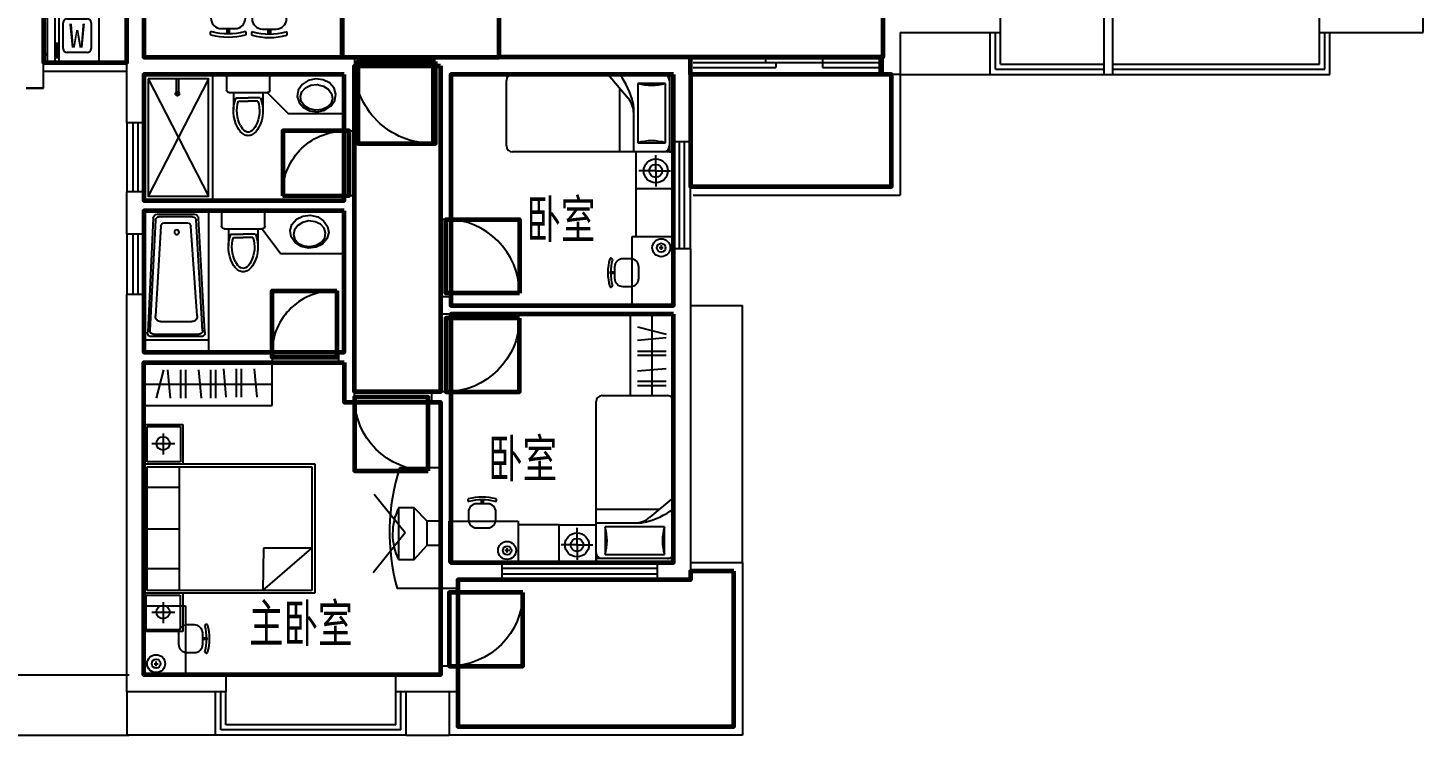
# Model space of a CAD drawing. Extents: x -405402 to -369797, y -543589 to -514104.
# Drawn here: x -385977 to -369797, y -543589 to -535389 of the extents above; entities that cross this region are included whole.
import ezdxf
from ezdxf.enums import TextEntityAlignment as Align

# ---------------------------------------------------------------- set-up
doc = ezdxf.new("R2010")
doc.units = 0
doc.header["$LTSCALE"] = 1000
doc.header["$MEASUREMENT"] = 0
doc.layers.get('0').update_dxf_attribs({"linetype": 'CONTINUOUS'})
for name, color, linetype in [('ARCH', 2, 'CONTINUOUS'), ('CTEXT', 4, 'CONTINUOUS'), ('DOOR', 1, 'CONTINUOUS'), ('DXZ', 7, 'CONTINUOUS'), ('JJ', 31, 'CONTINUOUS'), ('PWINDOW', 2, 'CONTINUOUS'), ('WALL', 2, 'CONTINUOUS'), ('WIN', 4, 'CONTINUOUS'), ('WINDOW', 3, 'CONTINUOUS'), ('WINDOW_TEXT', 7, 'CONTINUOUS')]:
    doc.layers.add(name, color=color, linetype=linetype)
for name, color, linetype, lineweight in [('GT_卧室', 1, 'CONTINUOUS', 60), ('GT_卫生间', 5, 'CONTINUOUS', 60), ('GT_客厅', 2, 'CONTINUOUS', 60), ('GT_过道', 30, 'CONTINUOUS', 60), ('GT_门', 245, 'CONTINUOUS', 60), ('GT_阳台', 6, 'CONTINUOUS', 60), ('GT_餐厅', 3, 'CONTINUOUS', 60)]:
    doc.layers.add(name, color=color, linetype=linetype, lineweight=lineweight)
doc.styles.add('_FSD', font='simplex.shx', dxfattribs={"width": 0.8, "bigfont": 'hztxt0.shx'})
doc.styles.add('ATT', font='TXT')
doc.styles.add('DIM_FONT', font='ROMAND.shx', dxfattribs={"width": 0.7})
doc.styles.add('HZ', font='', dxfattribs={"width": 0.8})
doc.styles.add('SIMPLEX', font='SIMPLEX.SHX')
doc.styles.get("Standard").update_dxf_attribs({"font": 'GBENOR', "bigfont": 'GBCBIG'})
doc.styles.get('HZ').set_extended_font_data('FangSong_GB2312')

# ---------------------------------------------------------------- blocks, each defined once
blk = doc.blocks.new('_C38')
for p, q in [((307, 168), (154, 0)), ((307, 168), (307, -433)), ((489, 168), (307, 168)), ((411, -143), (783, 321)), ((489, -419), (489, 168)), ((0, 0), (0, -279)), ((154, 0), (0, 0)), ((154, 0), (154, -279)), ((411, -143), (769, -587)), ((0, -279), (154, -279)), ((154, -279), (307, -433)), ((307, -433), (489, -433))]:
    blk.add_line(p, q)
blk.add_arc((-126, -129), 683, 333.5892, 25.7371)
at = {"flags": 9}
for tag in ['XSIZE', 'YSIZE']:
    blk.add_attdef(tag, (0, 0), '', height=0.5, dxfattribs=at)
blk = doc.blocks.new('RC31')
at = {"layer": 'JJ', "color": 252}
for p, q in [((-2802, 1886), (-2802, 2336)), ((-2802, 2336), (-402, 2336)), ((-2780, 1918), (-2780, 2312)), ((-2780, 2312), (-2379, 2312)), ((-2379, 2312), (-2379, 1918)), ((-2356, 356), (-2356, 2336)), ((-2326, 1926), (-2326, 2297)), ((-2326, 2297), (-892, 2297)), ((-2069, 2297), (-2069, 1926)), ((-1612, 2297), (-1612, 1926)), ((-1127, 2297), (-1127, 1926)), ((-892, 2297), (-892, 1926)), ((-856, 2336), (-856, 356)), ((-832, 2297), (-423, 2297)), ((-832, 1911), (-832, 2297)), ((-423, 2297), (-423, 1911)), ((-402, 2336), (-402, 1886)), ((-2462, 2115), (-2705, 2115)), ((-2576, 2244), (-2576, 1979)), ((-506, 2115), (-748, 2115)), ((-620, 2244), (-620, 1979)), ((-2356, 1886), (-2802, 1886)), ((-2379, 1918), (-2780, 1918)), ((-2326, 388), (-2326, 1926)), ((-892, 1926), (-2326, 1926)), ((-892, 1926), (-892, 388)), ((-402, 1886), (-856, 1886)), ((-423, 1911), (-832, 1911)), ((-2326, 956), (-1834, 388)), ((-1834, 951), (-2326, 956)), ((-1834, 388), (-1834, 951)), ((-856, 356), (-2356, 356)), ((-892, 388), (-2326, 388))]:
    blk.add_line(p, q, dxfattribs=at)
for centre in [(-2576, 2115), (-620, 2115)]:
    blk.add_circle(centre, 77.2, dxfattribs=at)
blk = doc.blocks.new('DZY1')
at = {"layer": 'JJ', "color": 252}
for p, q in [((-1597, 1791), (-1437, 1791)), ((-1505, 1849), (-1529, 1849)), ((-1529, 1849), (-1529, 1792)), ((-1529, 1792), (-1505, 1792)), ((-1505, 1792), (-1505, 1849)), ((-1119, 1796), (-959, 1796)), ((-1052, 1853), (-1052, 1797)), ((-1027, 1853), (-1052, 1853)), ((-1052, 1797), (-1027, 1797)), ((-1027, 1797), (-1027, 1853)), ((-1717, 1561), (-1717, 1671)), ((-1317, 1671), (-1317, 1561)), ((-1239, 1566), (-1239, 1676)), ((-839, 1676), (-839, 1566)), ((-1664, 1366), (-864, 1366)), ((-1437, 1441), (-1597, 1441)), ((-959, 1446), (-1119, 1446)), ((-1966, 1248), (-2076, 1248)), ((-678, 1140), (-678, 980)), ((-448, 1260), (-558, 1260)), ((-328, 980), (-328, 1140)), ((-2254, 1061), (-2197, 1061)), ((-2254, 1036), (-2254, 1061)), ((-2197, 1036), (-2254, 1036)), ((-2197, 1061), (-2197, 1036)), ((-2196, 1128), (-2196, 968)), ((-1846, 968), (-1846, 1128)), ((-327, 1048), (-327, 1072)), ((-327, 1072), (-270, 1072)), ((-270, 1048), (-327, 1048)), ((-270, 1072), (-270, 1048)), ((-2076, 848), (-1966, 848)), ((-558, 860), (-448, 860)), ((-864, 766), (-1664, 766)), ((-1437, 659), (-1597, 659)), ((-959, 654), (-1119, 654)), ((-1717, 539), (-1717, 429)), ((-1317, 429), (-1317, 539)), ((-1239, 534), (-1239, 424)), ((-839, 424), (-839, 534)), ((-1597, 309), (-1437, 309)), ((-1529, 251), (-1529, 308)), ((-1529, 308), (-1505, 308)), ((-1505, 251), (-1529, 251)), ((-1505, 308), (-1505, 251)), ((-1119, 304), (-959, 304)), ((-1052, 303), (-1027, 303)), ((-1052, 246), (-1052, 303)), ((-1027, 246), (-1052, 246)), ((-1027, 303), (-1027, 246))]:
    blk.add_line(p, q, dxfattribs=at)
for centre, radius, start, end in [((-1704, 1845), 21.8, 129.0685, 262.4952), ((-1516, 1150), 739, 74.2181, 105.7819), ((-1597, 1671), 120, 90, 180), ((-1516, 1150), 699, 74.2181, 105.7819), ((-1437, 1671), 120, 360, 90), ((-1329, 1845), 21.8, 277.5048, 50.9315), ((-1226, 1850), 21.8, 129.0685, 262.4952), ((-1039, 1155), 739, 74.2181, 105.7819), ((-1119, 1676), 120, 90, 180), ((-1039, 1155), 699, 74.2181, 105.7819), ((-959, 1676), 120, 360, 90), ((-852, 1850), 21.8, 277.5048, 50.9315), ((-1597, 1561), 120, 180, 270), ((-1437, 1561), 120, 270, 360), ((-1119, 1566), 120, 180, 270), ((-959, 1566), 120, 270, 360), ((-1272, 1066), 494, 142.5642, 217.4358), ((-1256, 1066), 494, 322.5642, 37.4358), ((-1555, 1048), 739, 164.2181, 195.7819), ((-2250, 1235), 21.8, 7.5048, 140.9315), ((-1555, 1048), 699, 164.2181, 195.7819), ((-2076, 1128), 120, 90, 180), ((-1966, 1128), 120, 0, 90), ((-558, 1140), 120, 90, 180), ((-448, 1140), 120, 0, 90), ((-274, 1248), 21.8, 39.0685, 172.4952), ((-968, 1061), 699, 344.2181, 15.7819), ((-968, 1061), 739, 344.2181, 15.7819), ((-558, 980), 120, 180, 270), ((-448, 980), 120, 270, 0), ((-2250, 861), 21.8, 219.0685, 352.4952), ((-2076, 968), 120, 180, 270), ((-1966, 968), 120, 270, 0), ((-274, 873), 21.8, 187.5048, 320.9315), ((-1597, 539), 120, 90, 180), ((-1437, 539), 120, 0, 90), ((-1119, 534), 120, 90, 180), ((-959, 534), 120, 0, 90), ((-1597, 429), 120, 180, 270), ((-1437, 429), 120, 270, 0), ((-1119, 424), 120, 180, 270), ((-959, 424), 120, 270, 0), ((-1704, 255), 21.8, 97.5048, 230.9315), ((-1516, 949), 739, 254.2181, 285.7819), ((-1516, 949), 699, 254.2181, 285.7819), ((-1329, 255), 21.8, 309.0685, 82.4952), ((-1226, 250), 21.8, 97.5048, 230.9315), ((-1039, 944), 739, 254.2181, 285.7819), ((-1039, 944), 699, 254.2181, 285.7819), ((-852, 250), 21.8, 309.0685, 82.4952)]:
    blk.add_arc(centre, radius, start, end, dxfattribs=at)
for points in [[(-1505, 1849), (-1529, 1849), (-1505, 1792), (-1529, 1792)], [(-1027, 1853), (-1052, 1853), (-1027, 1797), (-1052, 1797)], [(-2254, 1036), (-2254, 1061), (-2197, 1036), (-2197, 1061)], [(-270, 1072), (-270, 1048), (-327, 1072), (-327, 1048)], [(-1505, 251), (-1529, 251), (-1505, 308), (-1529, 308)], [(-1027, 246), (-1052, 246), (-1027, 303), (-1052, 303)]]:
    blk.add_solid(points, dxfattribs=at)
blk = doc.blocks.new('SZ2')
at = {"layer": 'JJ', "color": 252}
for p, q in [((-486, 907), (-646, 907)), ((-578, 908), (-578, 965)), ((-578, 965), (-553, 965)), ((-553, 908), (-578, 908)), ((-553, 965), (-553, 908)), ((-1044, 55), (-1044, 655)), ((-1044, 655), (-44, 655)), ((-766, 787), (-766, 677)), ((-366, 677), (-366, 787)), ((-44, 655), (-44, 55)), ((-646, 557), (-486, 557)), ((-167, 231), (-238, 231)), ((-205, 203), (-205, 263)), ((-44, 55), (-1044, 55))]:
    blk.add_line(p, q, dxfattribs=at)
for radius in [130, 63.7]:
    blk.add_circle((-205, 231), radius, dxfattribs=at)
for centre, radius, start, end in [((-754, 961), 21.8, 129.0685, 262.4952), ((-566, 266), 739, 74.2181, 105.7819), ((-646, 787), 120, 90, 180), ((-566, 266), 699, 74.2181, 105.7819), ((-486, 787), 120, 0, 90), ((-379, 961), 21.8, 277.5048, 50.9315), ((-646, 677), 120, 180, 270), ((-486, 677), 120, 270, 0)]:
    blk.add_arc(centre, radius, start, end, dxfattribs=at)
blk.add_solid([(-578, 965), (-553, 965), (-578, 908), (-553, 908)], dxfattribs=at)
blk = doc.blocks.new('_C17')
for p, q in [((0, -897), (0, 0)), ((46, 0), (0, 0)), ((46, -897), (46, 0)), ((115, 0), (1867, 0)), ((460, 0), (460, -499)), ((621, 0), (621, -736)), ((414, -104), (92, -104)), ((92, -104), (92, -794)), ((414, -794), (414, -104)), ((1936, -69), (1936, -828)), ((756, -897), (525, -623)), ((92, -794), (414, -794)), ((46, -897), (0, -897)), ((1867, -897), (115, -897))]:
    blk.add_line(p, q)
for centre, radius, start, end in [((115, -69), 69, 90, 180), ((1867, -69), 69, 0, 90), ((253, 448), 575, 253.7398, 286.2602), ((736, -445), 276, 180, 220.1059), ((736, -499), 276, 180, 193.3928), ((1378, -347), 936, 193.3928, 216.0202), ((253, -1346), 575, 73.7398, 106.2602), ((115, -828), 69, 180, 270), ((1867, -828), 69, 270, 0)]:
    blk.add_arc(centre, radius, start, end)
at = {"flags": 9}
for tag in ['XSIZE', 'YSIZE']:
    blk.add_attdef(tag, (0, 0), '', height=0.5, dxfattribs=at)
at = {"style": 'HZ', "width": 0.7, "flags": 9}
for tag in ['XSIZE', 'YSIZE']:
    blk.add_attdef(tag, (0, 0), '', height=0.5, dxfattribs=at)
blk = doc.blocks.new('_C61')
for p, q in [((-222, 205), (-222, -230)), ((-222, 205), (206, 205)), ((-1, 0), (-1, 172)), ((206, 205), (206, -230)), ((-1, 0), (-184, 0)), ((-1, 0), (-1, -197)), ((-1, 0), (182, 0)), ((-222, -230), (206, -230))]:
    blk.add_line(p, q)
for radius in [139, 75]:
    blk.add_circle((-1, 0), radius)
at = {"flags": 9}
for tag in ['YSIZE', 'XSIZE']:
    blk.add_attdef(tag, (202, 208), '', height=0.5, rotation=270, dxfattribs=at)
at = {"style": 'DIM_FONT', "width": 0.6, "flags": 9}
for tag in ['XSIZE', 'YSIZE']:
    blk.add_attdef(tag, (0, 0), '', height=0.5, dxfattribs=at)
blk = doc.blocks.new('RDC1')
at = {"layer": 'JJ', "xscale": -1}
for name, p, rotation in [('_C17', (-2192, 693), 179.9999999999993), ('_C61', (-1987, 471), 89.99999999999928)]:
    blk.add_blockref(name, p, dxfattribs=dict(at, rotation=rotation))
blk = doc.blocks.new('_DBLK')
blk.add_line((-0.45, 0), (-0.45, -0.95))
blk.add_arc((-0.45, 0), 0.95, 270, 0)
at = {"layer": 'WINDOW_TEXT', "style": 'SIMPLEX', "flags": 9}
blk.add_attdef('A', text='', height=1, dxfattribs=at).set_placement((0, 1.5), align=Align.MIDDLE)
blk = doc.blocks.new('_WBLK')
for p, q in [((-0.5, 0.5), (0.5, 0.5)), ((0.5, 0.1667), (-0.5, 0.1667)), ((0.5, -0.1667), (-0.5, -0.1667)), ((-0.5, -0.5), (0.5, -0.5))]:
    blk.add_line(p, q)
at = {"layer": 'WINDOW_TEXT', "style": 'SIMPLEX', "flags": 9}
blk.add_attdef('A', text='', height=1, dxfattribs=at).set_placement((0, 1.5), align=Align.MIDDLE)
blk = doc.blocks.new('YP2')
at = {"layer": 'JJ'}
for p, q in [((-1492, -287), (-172, -225)), ((-192, -254), (-1472, -318)), ((-1402, -377), (-359, -315)), ((-150, -294), (-150, -820)), ((-120, -839), (-120, -274)), ((-1540, -337), (-1540, -767)), ((-1510, -746), (-1510, -354)), ((-1440, -417), (-1440, -687)), ((-296, -375), (-296, -738)), ((-192, -860), (-1472, -786)), ((-360, -798), (-1402, -727)), ((-172, -889), (-1492, -816))]:
    blk.add_line(p, q, dxfattribs=at)
blk.add_lwpolyline([(-80, -932), (-80, -182), (-1580, -182), (-1580, -932), (-80, -932)], close=True, dxfattribs=at)
blk.add_circle((-1330, -562), 27.5, dxfattribs=at)
for centre, radius, start, end in [((-1489, -338), 50.7, 93.4568, 179.2745), ((-1472, -356), 37.9, 89.6849, 183.1667), ((-351, -370), 55.3, 354.529, 98.8756), ((-185, -289), 35.5, 351.7, 101.1516), ((-165, -269), 45.3, 353.266, 99.4653), ((-1401, -416), 39, 91.7802, 181.398), ((-1489, -766), 50.5, 180.5407, 266.3087), ((-1469, -745), 41.1, 181.3845, 265.3262), ((-1398, -685), 42.1, 182.6343, 263.6999), ((-351, -743), 55.6, 260.9886, 5.0846), ((-185, -825), 35.7, 258.788, 7.9227), ((-165, -844), 45.5, 260.5381, 6.3112)]:
    blk.add_arc(centre, radius, start, end, dxfattribs=at)
blk = doc.blocks.new('CM011')
for p, q in [((220, 0), (-220, 0)), ((-250, -180), (-250, -30)), ((250, -30), (250, -180)), ((220, -210), (-220, -210)), ((-170, -210), (-170, -406)), ((-140, -270), (0, -270)), ((-112, -310), (0, -310)), ((140, -270), (0, -270)), ((112, -310), (0, -310)), ((170, -210), (170, -406))]:
    blk.add_line(p, q)
for centre, radius, start, end in [((-220, -30), 30, 90, 180), ((220, -30), 30, 0, 90), ((-220, -180), 30, 180, 270), ((230, -423), 401, 157.5464, 208.0239), ((230, -423), 361, 161.7383, 208.0239), ((-230, -423), 361, 331.9761, 18.2617), ((-230, -423), 401, 331.9761, 22.4536), ((220, -180), 30, 270, 360), ((51, -533), 191, 204.2933, 239.2371), ((51, -533), 151, 204.2933, 239.2371), ((-51, -533), 151, 300.7629, 335.7067), ((-51, -533), 191, 300.7629, 335.7067), ((12, -578), 133, 243.8281, 264.9695), ((12, -578), 92.8, 243.8281, 264.9695), ((-12, -578), 92.8, 275.0305, 296.1719), ((-12, -578), 133, 275.0305, 296.1719)]:
    blk.add_arc(centre, radius, start, end)
blk = doc.blocks.new('WP3')
at = {"layer": 'JJ', "color": 252}
blk.add_blockref('CM011', (220, 0), dxfattribs=at)
blk = doc.blocks.new('11PWSH03')
at = {"color": 0, "linetype": 'ByBlock'}
for p, q in [((0, 24), (-2, 21)), ((0, 0), (0, 27)), ((0, 27), (26, 27)), ((4, 0), (4, 27)), ((5, 23), (5, 25)), ((6, 0), (6, 27)), ((10, 22), (20, 22)), ((26, 27), (26, 0)), ((-2, 21), (-2, 6)), ((8, 7), (8, 20)), ((22, 20), (22, 7)), ((5, 2), (5, 10)), ((0, 3), (-2, 6)), ((26, 0), (0, 0)), ((20, 5), (10, 5))]:
    blk.add_line(p, q, dxfattribs=at)
for centre, start, end in [((10, 20), 90, 180), ((20, 20), 0, 90), ((10, 7), 180, 270), ((20, 7), 270, 0)]:
    blk.add_arc(centre, 2, start, end, dxfattribs=at)
at = {"color": 0, "linetype": 'ByBlock', "style": 'ATT', "flags": 8}
blk.add_attdef('LABEL', text='', height=12, dxfattribs=at).set_placement((15, 13.5), align=Align.MIDDLE)
at = {"color": 0, "linetype": 'ByBlock', "style": 'ATT'}
for tag, p, flags in [('ITEM', (-2, -14), 3), ('ROOM_NUMBER', (-2, -23), 1), ('DEPTH', (-2, -32), 3), ('WIDTH', (-2, -40.5), 3)]:
    blk.add_attdef(tag, p, '', height=6, dxfattribs=dict(at, flags=flags))
blk = doc.blocks.new('WW')
at = {"layer": 'JJ', "extrusion": (0, 0, -1)}
ref = blk.add_blockref('11PWSH03', (-340, 821), dxfattribs=dict(at, xscale=23, yscale=23, zscale=-23, rotation=270))
ref.add_attrib('LABEL', 'W', dxfattribs={"layer": '0', "color": 0, "height": 276, "rotation": 270, "style": 'ATT', "oblique": -180, "text_generation_flag": 4, "flags": 8}).set_placement((29, 476), align=Align.MIDDLE)
at = {"layer": 'JJ', "style": 'DIM_FONT', "oblique": -180, "text_generation_flag": 4, "width": 0.8, "flags": 9}
for tag, p in [('XSIZE', (-9, 519)), ('XSIZE', (-281, 223)), ('YSIZE', (-281, 223))]:
    blk.add_attdef(tag, p, '', height=0.5, rotation=270, dxfattribs=at)

msp = doc.modelspace()

# ---------------------------------------------------------------- linework, layer by layer
at = {"layer": 'ARCH'}
for p, q in [((-384581, -535979), (-383881, -537339)), ((-383881, -535979), (-384581, -537339)), ((-384254, -536153), (-384254, -535979)), ((-384231, -535979), (-384231, -536153)), ((-384231, -536153), (-384254, -536153))]:
    msp.add_line(p, q, dxfattribs=at)
for points in [[(-384631, -535929), (-384631, -537389), (-383831, -537389), (-383831, -535929)], [(-384581, -535979), (-384581, -537339), (-383881, -537339), (-383881, -535979)]]:
    msp.add_lwpolyline(points, close=True, dxfattribs=at)
msp.add_circle((-384243, -536153), 22.5, dxfattribs=at)
at = {"layer": 'DOOR'}
for points in [[(-381291, -535829), (-381291, -536729, -0.414214), (-382191, -535829, -0.414214)], [(-381291, -535829), (-381291, -536729, -0.414214), (-382191, -535829, -0.414214)], [(-382311, -537336), (-383021, -537336, -0.425402), (-382311, -536586)], [(-382396, -539149), (-382396, -538439, 0.425402), (-383146, -539149)]]:
    msp.add_lwpolyline(points, format="xyb", dxfattribs=at)
at = {"layer": 'DXZ', "color": 2}
msp.add_line((-382375, -539149), (-383146, -539149), dxfattribs=at)
at = {"layer": 'GT_卧室'}
for points in [[(-378491, -535929), (-381071, -535929), (-381071, -538609), (-378491, -538609), (-378491, -535929)], [(-378491, -538709), (-381071, -538709), (-381071, -541589), (-378491, -541589), (-378491, -538709)], [(-382311, -539269), (-382311, -539729), (-381191, -539729), (-381191, -542889), (-384631, -542889), (-384631, -539269), (-382311, -539269)]]:
    msp.add_lwpolyline(points, dxfattribs=at)
at = {"layer": 'GT_卫生间'}
for points in [[(-382311, -535929), (-384631, -535929), (-384631, -537389), (-382311, -537389), (-382311, -535929)], [(-382311, -537509), (-384631, -537509), (-384631, -539149), (-382311, -539149), (-382311, -537509)]]:
    msp.add_lwpolyline(points, dxfattribs=at)
at = {"layer": 'GT_客厅'}
msp.add_lwpolyline([(-380511, -531104), (-376062, -531104), (-376062, -535729), (-380511, -535729), (-380517, -531174)], dxfattribs=at)
at = {"layer": 'GT_过道'}
for points in [[(-382331, -533144), (-382331, -535729), (-380511, -535729), (-380511, -533144), (-382331, -533144)], [(-381191, -535829), (-381191, -539609), (-382191, -539609), (-382191, -535829), (-381191, -535829)]]:
    msp.add_lwpolyline(points, dxfattribs=at)
at = {"layer": 'GT_门'}
for points in [[(-381251, -535779), (-382151, -535779), (-382151, -536729), (-381251, -536729), (-381251, -535779)], [(-376091, -535729), (-376091, -535929), (-378291, -535929), (-378291, -535729), (-376091, -535729)], [(-383021, -537336), (-382251, -537333), (-382251, -536583), (-383021, -536583), (-383021, -537336)], [(-380276, -538464), (-381131, -538464), (-381131, -537609), (-380276, -537609), (-380276, -538464)], [(-382396, -538439), (-382396, -539209), (-383146, -539209), (-383146, -538439), (-382396, -538439)], [(-380276, -538754), (-381131, -538754), (-381131, -539609), (-380276, -539609), (-380276, -538754)], [(-381336, -540524), (-381336, -539669), (-382191, -539669), (-382191, -540524), (-381336, -540524)], [(-380236, -541934), (-381091, -541934), (-381091, -542789), (-380236, -542789), (-380236, -541934)]]:
    msp.add_lwpolyline(points, dxfattribs=at)
at = {"layer": 'GT_阳台'}
for points in [[(-385797, -533144), (-385797, -535789), (-384831, -535789), (-384831, -533144), (-385797, -533144)], [(-378291, -535929), (-378291, -537229), (-375962, -537229), (-375962, -535929), (-378291, -535929)], [(-377791, -541689), (-378291, -541689), (-378291, -541789), (-380991, -541789), (-380991, -543489), (-377791, -543489), (-377791, -541689)]]:
    msp.add_lwpolyline(points, dxfattribs=at)
at = {"layer": 'GT_餐厅'}
msp.add_lwpolyline([(-384631, -533144), (-384631, -535729), (-382331, -535729), (-382331, -533144), (-384631, -533144)], dxfattribs=at)
at = {"layer": 'JJ'}
for p, q in [((-383202, -536139), (-382958, -536380)), ((-382958, -536380), (-382311, -536380)), ((-378927, -537254), (-378927, -537809)), ((-383260, -537719), (-383042, -538009)), ((-382311, -538009), (-383042, -538009)), ((-378991, -538709), (-378991, -539653)), ((-378741, -538709), (-378741, -539653)), ((-378906, -538854), (-378576, -538939)), ((-383881, -539009), (-383881, -539149)), ((-378576, -538983), (-378906, -539013)), ((-383146, -539769), (-383146, -539269)), ((-378906, -539136), (-378576, -539136)), ((-378576, -539189), (-378906, -539189)), ((-384487, -539684), (-384401, -539354)), ((-384358, -539354), (-384327, -539684)), ((-384204, -539684), (-384204, -539354)), ((-384151, -539354), (-384151, -539684)), ((-383999, -539354), (-383969, -539684)), ((-383854, -539684), (-383854, -539354)), ((-383801, -539354), (-383801, -539684)), ((-383710, -539342), (-383680, -539672)), ((-383557, -539672), (-383557, -539342)), ((-383504, -539342), (-383504, -539672)), ((-383352, -539342), (-383321, -539672)), ((-378576, -539341), (-378906, -539371)), ((-384631, -539519), (-383146, -539519)), ((-378906, -539487), (-378576, -539487)), ((-378576, -539539), (-378906, -539539)), ((-384631, -539769), (-383146, -539769)), ((-381191, -540489), (-381666, -540489)), ((-379816, -541153), (-380291, -541153)), ((-381191, -541889), (-381696, -541889))]:
    msp.add_line(p, q, dxfattribs=at)
at = {"layer": 'JJ', "color": 252}
for points in [[(-382853, -536183), (-382833, -536253), (-382781, -536314), (-382707, -536351), (-382619, -536361), (-382533, -536342), (-382464, -536297), (-382418, -536231), (-382406, -536159), (-382426, -536088), (-382479, -536027), (-382552, -535990), (-382640, -535980), (-382726, -536000), (-382795, -536044), (-382841, -536110)], [(-382817, -536186), (-382801, -536132), (-382757, -536084), (-382696, -536055), (-382623, -536047), (-382550, -536063), (-382493, -536098), (-382455, -536150), (-382445, -536206), (-382461, -536260), (-382505, -536308), (-382565, -536337), (-382639, -536344), (-382711, -536329), (-382768, -536294), (-382806, -536242)], [(-382488, -537763), (-382509, -537834), (-382561, -537895), (-382634, -537932), (-382722, -537942), (-382808, -537922), (-382877, -537878), (-382923, -537812), (-382936, -537739), (-382915, -537669), (-382863, -537608), (-382790, -537571), (-382702, -537561), (-382615, -537580), (-382547, -537625), (-382501, -537691)], [(-382525, -537767), (-382541, -537712), (-382585, -537664), (-382645, -537636), (-382719, -537628), (-382791, -537644), (-382848, -537679), (-382886, -537731), (-382897, -537787), (-382881, -537841), (-382837, -537889), (-382776, -537917), (-382703, -537925), (-382630, -537910), (-382574, -537875), (-382535, -537822)]]:
    msp.add_lwpolyline(points, close=True, dxfattribs=at)
at = {"layer": 'JJ'}
msp.add_arc((-379326, -541239), 2457, 162.2285, 195.3387, dxfattribs=at)
at = {"layer": 'PWINDOW'}
for p, q in [((-385797, -535789), (-384831, -535789)), ((-385797, -535889), (-384831, -535889)), ((-376062, -535929), (-378262, -535929)), ((-375962, -535929), (-375962, -537229)), ((-375862, -535929), (-375862, -537329)), ((-375862, -535929), (-374817, -535929)), ((-382311, -537333), (-382311, -536583)), ((-378262, -537229), (-375962, -537229)), ((-378262, -537329), (-375862, -537329)), ((-378291, -538609), (-377691, -538609)), ((-377691, -541589), (-377691, -538609)), ((-378291, -541589), (-377691, -541589)), ((-378291, -541689), (-377791, -541689)), ((-377791, -541689), (-377791, -543489)), ((-377691, -541589), (-377691, -543589)), ((-380991, -541889), (-380991, -542789)), ((-383681, -542889), (-381711, -542889)), ((-384831, -543089), (-384831, -543589)), ((-381091, -543089), (-381091, -543589)), ((-380991, -543089), (-380991, -543489)), ((-377791, -543489), (-380991, -543489)), ((-383801, -543589), (-384831, -543589)), ((-381591, -543589), (-381091, -543589)), ((-377691, -543589), (-381091, -543589))]:
    msp.add_line(p, q, dxfattribs=at)
at = {"layer": 'WALL'}
for p, q in [((-385797, -536089), (-385797, -531104)), ((-376062, -531104), (-376062, -535929)), ((-369797, -535444), (-369797, -531404)), ((-373397, -532604), (-373397, -535929)), ((-373497, -535929), (-373497, -532704)), ((-384831, -536489), (-384831, -534944)), ((-384631, -534944), (-384631, -535729)), ((-374697, -535444), (-374697, -535244)), ((-370997, -535444), (-370997, -535244)), ((-375862, -535444), (-375862, -535929)), ((-375862, -535444), (-374697, -535444)), ((-370997, -535444), (-369797, -535444)), ((-384631, -535729), (-382191, -535729)), ((-382191, -535729), (-382191, -536583)), ((-381291, -535829), (-381291, -535729)), ((-381291, -535729), (-381191, -535729)), ((-381191, -535829), (-381291, -535829)), ((-378291, -535729), (-381191, -535729)), ((-381191, -535829), (-381191, -537609)), ((-378291, -535729), (-378291, -536709)), ((-384631, -535929), (-382311, -535929)), ((-384631, -535929), (-384631, -536489)), ((-382311, -535929), (-382311, -536583)), ((-378491, -535929), (-381071, -535929)), ((-381071, -537609), (-381071, -535929)), ((-378491, -536709), (-378491, -535929)), ((-375862, -535929), (-376062, -535929)), ((-373497, -535929), (-373397, -535929)), ((-385997, -536089), (-385797, -536089)), ((-385797, -536089), (-385997, -536089)), ((-384631, -536489), (-384831, -536489)), ((-382311, -536583), (-382191, -536583)), ((-378291, -536709), (-378491, -536709)), ((-384831, -537779), (-384831, -537289)), ((-384631, -537289), (-384831, -537289)), ((-384631, -537289), (-384631, -537389)), ((-382311, -537333), (-382311, -537389)), ((-382311, -537333), (-382191, -537333)), ((-382191, -537333), (-382191, -539609)), ((-384631, -537389), (-382311, -537389)), ((-384631, -537509), (-382311, -537509)), ((-384631, -537509), (-384631, -537779)), ((-382311, -539149), (-382311, -537509)), ((-381071, -537609), (-381191, -537609)), ((-384631, -537779), (-384831, -537779)), ((-378491, -538609), (-378491, -537949)), ((-378291, -537949), (-378491, -537949)), ((-378291, -537949), (-378291, -541789)), ((-384831, -543089), (-384831, -538479)), ((-384631, -538479), (-384831, -538479)), ((-384631, -538479), (-384631, -539149)), ((-381191, -538509), (-381191, -538709)), ((-381071, -538509), (-381191, -538509)), ((-381071, -538609), (-381071, -538509)), ((-381071, -538609), (-378491, -538609)), ((-381071, -538709), (-381191, -538709)), ((-381071, -538709), (-378491, -538709)), ((-378491, -541589), (-378491, -538709)), ((-384631, -539149), (-383146, -539149)), ((-384631, -542889), (-384631, -539269)), ((-384631, -539269), (-383146, -539269)), ((-383146, -539149), (-383146, -539269)), ((-382376, -539149), (-382376, -539269)), ((-382376, -539149), (-382311, -539149)), ((-382376, -539269), (-382311, -539269)), ((-382311, -539269), (-382311, -539729)), ((-382191, -539729), (-382191, -539609)), ((-381291, -539609), (-381191, -539609)), ((-381291, -539729), (-381291, -539609)), ((-381071, -539609), (-381191, -539609)), ((-381071, -539609), (-381071, -541589)), ((-382311, -539729), (-382191, -539729)), ((-381291, -539729), (-381191, -539729)), ((-381191, -539729), (-381191, -541889)), ((-381071, -541589), (-380481, -541589)), ((-380481, -541589), (-380481, -541789)), ((-378681, -541589), (-378491, -541589)), ((-378681, -541589), (-378681, -541789)), ((-380991, -541789), (-380481, -541789)), ((-380991, -541889), (-380991, -541789)), ((-378681, -541789), (-378291, -541789)), ((-380991, -541889), (-381191, -541889)), ((-381191, -542889), (-381191, -542789)), ((-380991, -542789), (-381191, -542789)), ((-380991, -543089), (-380991, -542789)), ((-384631, -542889), (-383681, -542889)), ((-383681, -542889), (-383681, -543089)), ((-381711, -543089), (-381711, -542889)), ((-381191, -542889), (-381711, -542889)), ((-383681, -543089), (-384831, -543089)), ((-380991, -543089), (-381711, -543089))]:
    msp.add_line(p, q, dxfattribs=at)
at = {"layer": 'WIN'}
for p, q in [((-374817, -535929), (-374817, -535444)), ((-374757, -535869), (-374757, -535444)), ((-374697, -535809), (-374697, -535444)), ((-370997, -535809), (-370997, -535444)), ((-370937, -535869), (-370937, -535444)), ((-370877, -535929), (-370877, -535444)), ((-378262, -535789), (-376062, -535789)), ((-378262, -535849), (-377302, -535849)), ((-377422, -535729), (-376062, -535729)), ((-377422, -535729), (-377422, -535789)), ((-377302, -535789), (-377302, -535849)), ((-376762, -535729), (-376762, -535849)), ((-376762, -535849), (-376062, -535849)), ((-374757, -535869), (-373497, -535869)), ((-374697, -535809), (-373497, -535809)), ((-373397, -535809), (-370997, -535809)), ((-373397, -535869), (-370937, -535869)), ((-374817, -535929), (-373497, -535929)), ((-373397, -535929), (-370877, -535929)), ((-384831, -536489), (-384831, -537289)), ((-384761, -536489), (-384761, -537289)), ((-384701, -536489), (-384701, -537289)), ((-384631, -536489), (-384631, -537289)), ((-378491, -537949), (-378491, -536709)), ((-378421, -537949), (-378421, -536709)), ((-378361, -537949), (-378361, -536709)), ((-378291, -537949), (-378291, -536709)), ((-384831, -537779), (-384831, -538479)), ((-384761, -537779), (-384761, -538479)), ((-384701, -537779), (-384701, -538479)), ((-384631, -537779), (-384631, -538479)), ((-386962, -542889), (-384802, -542889)), ((-383801, -543589), (-383801, -543089)), ((-383741, -543529), (-383741, -543089)), ((-383681, -543469), (-383681, -543089)), ((-381711, -543469), (-381711, -543089)), ((-381651, -543529), (-381651, -543089)), ((-381591, -543589), (-381591, -543089)), ((-381711, -543469), (-383681, -543469)), ((-386962, -543589), (-384802, -543589)), ((-381591, -543589), (-383801, -543589)), ((-381651, -543529), (-383741, -543529))]:
    msp.add_line(p, q, dxfattribs=at)

# ---------------------------------------------------------------- block references
at = {"layer": 'ARCH', "xscale": -1, "rotation": 90}
msp.add_blockref('WW', (-384930, -535450), dxfattribs=at)
at = {"layer": 'JJ'}
msp.add_blockref('DZY1', (-382138, -535706, -1200), dxfattribs=at)
at = {"layer": 'JJ', "xscale": -1}
for p in [(-383202, -535929), (-383260, -537509)]:
    msp.add_blockref('WP3', p, dxfattribs=at)
at = {"layer": 'JJ', "color": 8, "xscale": -1}
msp.add_blockref('RDC1', (-380683, -537519), dxfattribs=at)
at = {"layer": 'JJ', "xscale": -1, "rotation": 90}
msp.add_blockref('YP2', (-384813, -539089), dxfattribs=at)
at = {"layer": 'JJ', "xscale": 0.7999999999883585, "yscale": 0.7999999999883585, "zscale": 0.8}
for p, rotation in [((-378447, -537774), 90), ((-384675, -542925), 270)]:
    msp.add_blockref('SZ2', p, dxfattribs=dict(at, rotation=rotation))
at = {"layer": 'JJ', "color": 8, "xscale": -1, "rotation": 270}
msp.add_blockref('RDC1', (-380081, -539397), dxfattribs=at)
at = {"layer": 'JJ', "rotation": 90}
msp.add_blockref('RC31', (-382295, -539587), dxfattribs=at)
at = {"layer": 'JJ', "color": 252, "rotation": 180}
msp.add_blockref('_C38', (-381191, -541387), dxfattribs=at)
at = {"layer": 'JJ', "xscale": 0.8000000000465661, "yscale": 0.7999999999883585, "zscale": 0.8}
msp.add_blockref('SZ2', (-380256, -541633), dxfattribs=at)
at = {"layer": 'WIN', "xscale": -1800, "yscale": 200, "zscale": 1800, "rotation": 180}
msp.add_blockref('_WBLK', (-379581, -541689), dxfattribs=at)
at = {"layer": 'WINDOW', "xscale": 900, "zscale": 900}
for p, yscale, rotation in [((-381131, -538059), 900, 90), ((-381131, -539159), -900, 270), ((-381741, -539669), -900, 180), ((-381091, -542339), -900, 270)]:
    msp.add_blockref('_DBLK', p, dxfattribs=dict(at, yscale=yscale, rotation=rotation))

# ---------------------------------------------------------------- texts
at = {"layer": 'CTEXT', "style": '_FSD', "width": 0.8}
for s, p in [('卧室', (-380196, -537875)), ('卧室', (-380640, -540649)), ('主卧室', (-383412, -542560))]:
    msp.add_text(s, height=500, dxfattribs=at).set_placement(p)

doc.saveas('drawing.dxf')
